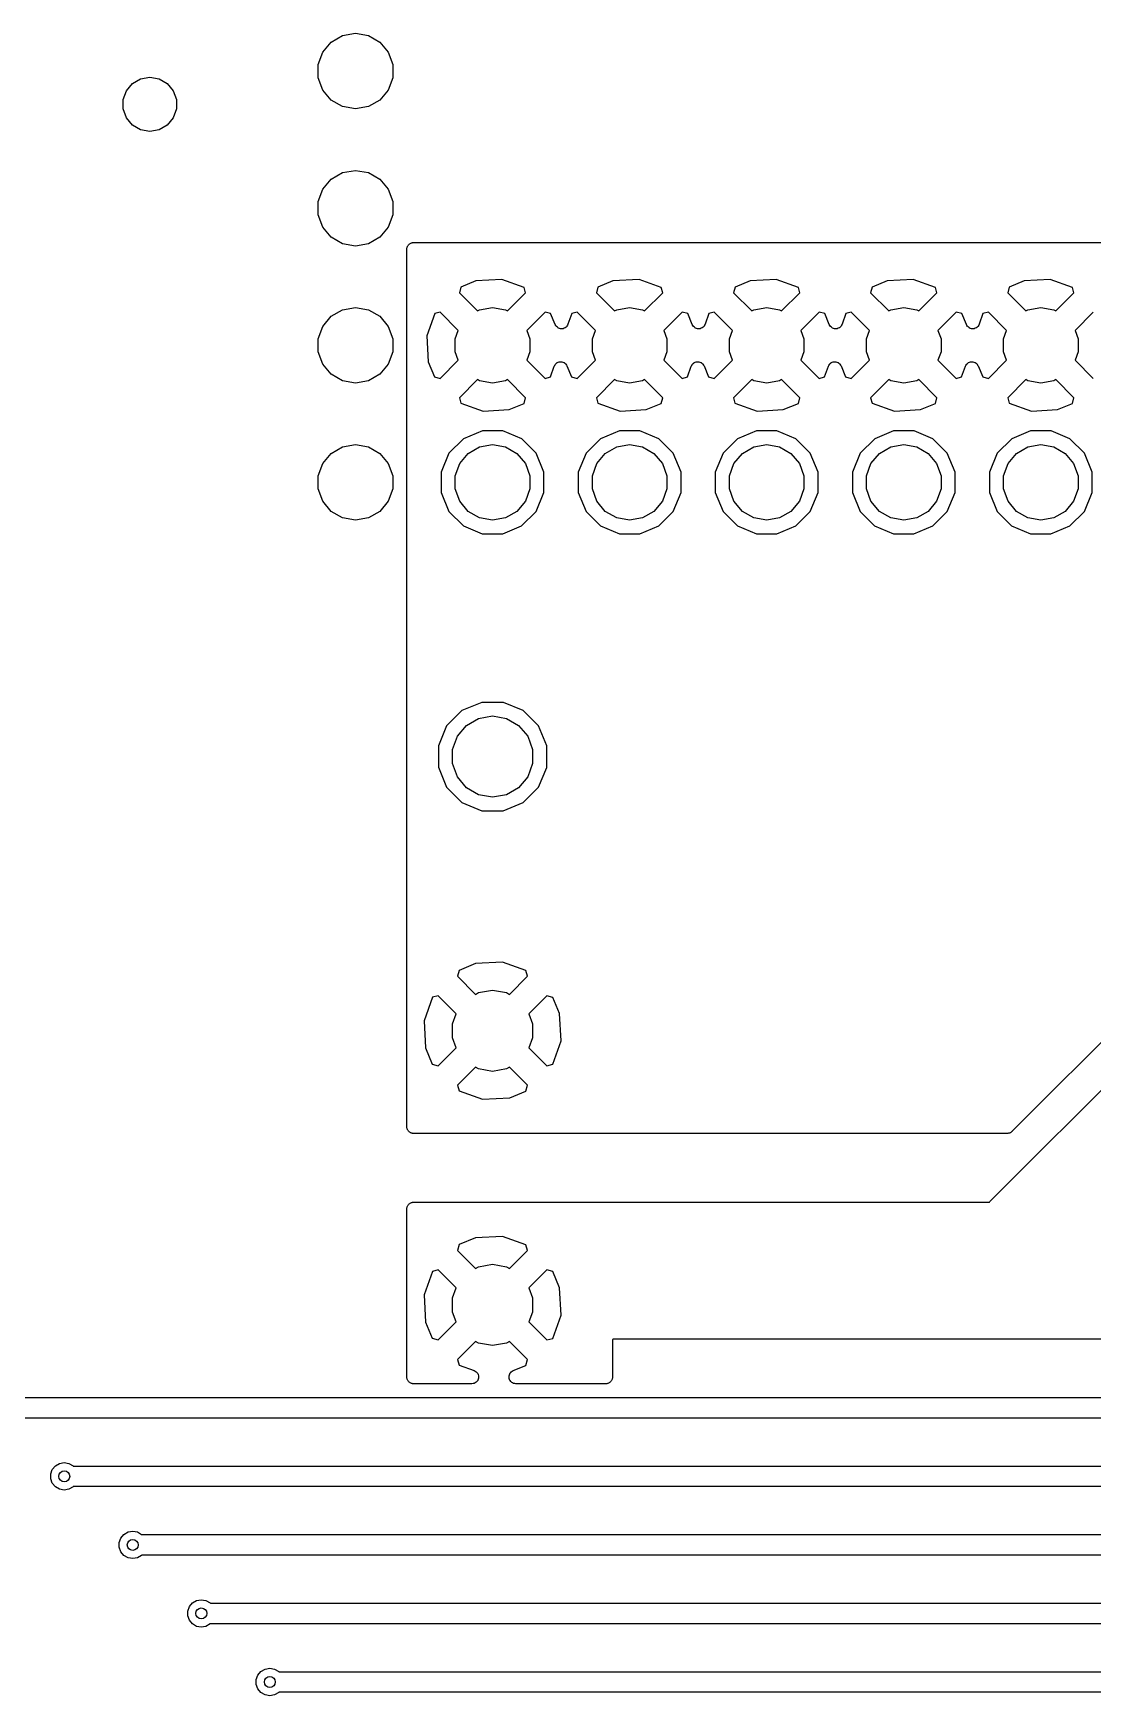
# Model space of a CAD drawing. Extents: x 25 to 346, y -457 to -16.
# Drawn here: x 184.85 to 204.48, y -405.38 to -374.58 of the extents above; entities that cross this region are included whole.
import ezdxf

# ---------------------------------------------------------------- set-up
doc = ezdxf.new("R2010")
doc.units = 0
doc.header["$MEASUREMENT"] = 0
doc.layers.add('BLACK', color=7, linetype='CONTINUOUS')

msp = doc.modelspace()

# ---------------------------------------------------------------- linework, layer by layer
at = {"layer": 'Black'}
for p, q in [((190.21, -374.934), (190.367, -374.748)), ((190.367, -374.748), (190.578, -374.626)), ((190.578, -374.626), (190.817, -374.584)), ((190.817, -374.584), (191.057, -374.626)), ((191.057, -374.626), (191.268, -374.748)), ((191.268, -374.748), (191.425, -374.934)), ((190.127, -375.163), (190.21, -374.934)), ((191.425, -374.934), (191.508, -375.163)), ((186.685, -375.516), (186.836, -375.428)), ((186.836, -375.428), (187.007, -375.398)), ((187.007, -375.398), (187.179, -375.428)), ((187.179, -375.428), (187.33, -375.516)), ((190.127, -375.407), (190.127, -375.163)), ((190.21, -375.636), (190.127, -375.407)), ((191.508, -375.407), (191.425, -375.636)), ((191.508, -375.163), (191.508, -375.407)), ((186.513, -375.813), (186.573, -375.649)), ((186.573, -375.649), (186.685, -375.516)), ((187.33, -375.516), (187.442, -375.649)), ((187.442, -375.649), (187.502, -375.813)), ((190.367, -375.822), (190.21, -375.636)), ((191.425, -375.636), (191.268, -375.822)), ((186.513, -375.987), (186.513, -375.813)), ((186.573, -376.151), (186.513, -375.987)), ((187.502, -375.987), (187.442, -376.151)), ((187.502, -375.813), (187.502, -375.987)), ((190.578, -375.944), (190.367, -375.822)), ((190.817, -375.986), (190.578, -375.944)), ((191.057, -375.944), (190.817, -375.986)), ((191.268, -375.822), (191.057, -375.944)), ((186.685, -376.284), (186.573, -376.151)), ((186.836, -376.372), (186.685, -376.284)), ((187.007, -376.402), (186.836, -376.372)), ((187.179, -376.372), (187.007, -376.402)), ((187.33, -376.284), (187.179, -376.372)), ((187.442, -376.151), (187.33, -376.284)), ((190.21, -377.474), (190.367, -377.288)), ((190.367, -377.288), (190.578, -377.166)), ((190.578, -377.166), (190.817, -377.124)), ((190.817, -377.124), (191.057, -377.166)), ((191.057, -377.166), (191.268, -377.288)), ((191.268, -377.288), (191.425, -377.474)), ((190.127, -377.703), (190.21, -377.474)), ((191.425, -377.474), (191.508, -377.703)), ((190.127, -377.947), (190.127, -377.703)), ((191.508, -377.703), (191.508, -377.947)), ((190.21, -378.176), (190.127, -377.947)), ((190.367, -378.362), (190.21, -378.176)), ((191.425, -378.176), (191.268, -378.362)), ((191.508, -377.947), (191.425, -378.176)), ((190.578, -378.484), (190.367, -378.362)), ((190.817, -378.526), (190.578, -378.484)), ((191.057, -378.484), (190.817, -378.526)), ((191.268, -378.362), (191.057, -378.484)), ((191.776, -378.555), (191.778, -378.544)), ((191.778, -378.544), (191.783, -378.534)), ((191.783, -378.534), (191.787, -378.523)), ((191.787, -378.523), (191.794, -378.515)), ((191.794, -378.515), (191.8, -378.505)), ((191.8, -378.505), (191.808, -378.498)), ((191.808, -378.498), (191.815, -378.49)), ((191.815, -378.49), (191.825, -378.484)), ((191.825, -378.484), (191.833, -378.477)), ((191.833, -378.477), (191.844, -378.473)), ((191.844, -378.473), (191.854, -378.468)), ((191.854, -378.468), (191.865, -378.466)), ((191.865, -378.466), (191.875, -378.462)), ((191.875, -378.462), (191.886, -378.462)), ((191.886, -378.462), (191.897, -378.46)), ((191.897, -378.46), (217.17, -378.46)), ((191.77, -378.587), (191.772, -378.576)), ((191.77, -379.431), (191.77, -378.587)), ((191.772, -378.565), (191.776, -378.555)), ((191.772, -378.576), (191.772, -378.565)), ((193.532, -379.147), (193.049, -379.173)), ((193.945, -379.293), (193.532, -379.147)), ((196.072, -379.147), (195.589, -379.173)), ((196.485, -379.293), (196.072, -379.147)), ((198.612, -379.147), (198.129, -379.173)), ((199.025, -379.293), (198.612, -379.147)), ((201.152, -379.147), (200.669, -379.173)), ((201.565, -379.293), (201.152, -379.147)), ((203.692, -379.147), (203.209, -379.173)), ((204.105, -379.293), (203.692, -379.147)), ((191.77, -380.151), (191.77, -379.431)), ((191.77, -379.431), (191.77, -379.431)), ((192.771, -379.288), (192.744, -379.393)), ((192.744, -379.393), (193.08, -379.728)), ((193.049, -379.173), (192.771, -379.288)), ((193.635, -379.728), (193.971, -379.393)), ((193.971, -379.393), (193.945, -379.293)), ((195.311, -379.288), (195.284, -379.393)), ((195.284, -379.393), (195.62, -379.728)), ((195.589, -379.173), (195.311, -379.288)), ((196.175, -379.728), (196.511, -379.393)), ((196.511, -379.393), (196.485, -379.293)), ((197.851, -379.288), (197.824, -379.393)), ((197.824, -379.393), (198.16, -379.728)), ((198.129, -379.173), (197.851, -379.288)), ((198.715, -379.728), (199.051, -379.393)), ((199.051, -379.393), (199.025, -379.293)), ((200.391, -379.288), (200.364, -379.393)), ((200.364, -379.393), (200.7, -379.728)), ((200.669, -379.173), (200.391, -379.288)), ((201.255, -379.728), (201.591, -379.393)), ((201.591, -379.393), (201.565, -379.293)), ((202.931, -379.288), (202.904, -379.393)), ((202.904, -379.393), (203.24, -379.728)), ((203.209, -379.173), (202.931, -379.288)), ((203.795, -379.728), (204.131, -379.393)), ((204.131, -379.393), (204.105, -379.293)), ((190.367, -379.828), (190.578, -379.706)), ((190.578, -379.706), (190.817, -379.664)), ((190.817, -379.664), (191.057, -379.706)), ((191.057, -379.706), (191.268, -379.828)), ((192.385, -379.752), (192.285, -379.778)), ((192.723, -380.09), (192.385, -379.752)), ((193.08, -379.728), (193.118, -379.706)), ((193.118, -379.706), (193.357, -379.664)), ((193.357, -379.664), (193.597, -379.706)), ((193.597, -379.706), (193.635, -379.728)), ((194.33, -379.752), (193.992, -380.09)), ((194.434, -379.779), (194.33, -379.752)), ((194.925, -379.752), (194.825, -379.778)), ((195.263, -380.09), (194.925, -379.752)), ((195.62, -379.728), (195.658, -379.706)), ((195.658, -379.706), (195.897, -379.664)), ((195.897, -379.664), (196.137, -379.706)), ((196.137, -379.706), (196.175, -379.728)), ((196.87, -379.752), (196.532, -380.09)), ((196.974, -379.779), (196.87, -379.752)), ((197.465, -379.752), (197.365, -379.778)), ((197.803, -380.09), (197.465, -379.752)), ((198.16, -379.728), (198.198, -379.706)), ((198.198, -379.706), (198.438, -379.664)), ((198.438, -379.664), (198.677, -379.706)), ((198.677, -379.706), (198.715, -379.728)), ((199.41, -379.752), (199.072, -380.09)), ((199.514, -379.779), (199.41, -379.752)), ((200.005, -379.752), (199.905, -379.778)), ((200.343, -380.09), (200.005, -379.752)), ((200.7, -379.728), (200.738, -379.706)), ((200.738, -379.706), (200.977, -379.664)), ((200.977, -379.664), (201.217, -379.706)), ((201.217, -379.706), (201.255, -379.728)), ((201.95, -379.752), (201.612, -380.09)), ((202.054, -379.779), (201.95, -379.752)), ((202.545, -379.752), (202.445, -379.778)), ((202.883, -380.09), (202.545, -379.752)), ((203.24, -379.728), (203.278, -379.706)), ((203.278, -379.706), (203.517, -379.664)), ((203.517, -379.664), (203.757, -379.706)), ((203.757, -379.706), (203.795, -379.728)), ((204.49, -379.752), (204.152, -380.09)), ((190.127, -380.243), (190.21, -380.014)), ((190.21, -380.014), (190.367, -379.828)), ((191.268, -379.828), (191.425, -380.014)), ((191.425, -380.014), (191.508, -380.243)), ((192.285, -379.778), (192.14, -380.191)), ((194.518, -379.982), (194.434, -379.779)), ((194.529, -379.999), (194.518, -379.982)), ((194.539, -380.016), (194.529, -379.999)), ((194.541, -380.018), (194.539, -380.016)), ((194.542, -380.019), (194.541, -380.018)), ((194.558, -380.032), (194.542, -380.019)), ((194.573, -380.044), (194.558, -380.032)), ((194.575, -380.045), (194.573, -380.044)), ((194.577, -380.046), (194.575, -380.045)), ((194.596, -380.052), (194.577, -380.046)), ((194.615, -380.059), (194.596, -380.052)), ((194.617, -380.059), (194.615, -380.059)), ((194.619, -380.06), (194.617, -380.059)), ((194.639, -380.059), (194.619, -380.06)), ((194.659, -380.058), (194.639, -380.059)), ((194.661, -380.058), (194.659, -380.058)), ((194.663, -380.058), (194.661, -380.058)), ((194.682, -380.05), (194.663, -380.058)), ((194.7, -380.043), (194.682, -380.05)), ((194.702, -380.042), (194.7, -380.043)), ((194.704, -380.041), (194.702, -380.042)), ((194.719, -380.027), (194.704, -380.041)), ((194.734, -380.014), (194.719, -380.027)), ((194.735, -380.012), (194.734, -380.014)), ((194.736, -380.011), (194.735, -380.012)), ((194.746, -379.993), (194.736, -380.011)), ((194.755, -379.976), (194.746, -379.993)), ((194.825, -379.778), (194.755, -379.976)), ((197.058, -379.982), (196.974, -379.779)), ((197.069, -379.999), (197.058, -379.982)), ((197.079, -380.016), (197.069, -379.999)), ((197.081, -380.018), (197.079, -380.016)), ((197.082, -380.019), (197.081, -380.018)), ((197.098, -380.032), (197.082, -380.019)), ((197.113, -380.044), (197.098, -380.032)), ((197.115, -380.045), (197.113, -380.044)), ((197.117, -380.046), (197.115, -380.045)), ((197.136, -380.052), (197.117, -380.046)), ((197.155, -380.059), (197.136, -380.052)), ((197.157, -380.059), (197.155, -380.059)), ((197.159, -380.06), (197.157, -380.059)), ((197.179, -380.059), (197.159, -380.06)), ((197.199, -380.058), (197.179, -380.059)), ((197.201, -380.058), (197.199, -380.058)), ((197.203, -380.058), (197.201, -380.058)), ((197.222, -380.05), (197.203, -380.058)), ((197.24, -380.043), (197.222, -380.05)), ((197.242, -380.042), (197.24, -380.043)), ((197.244, -380.041), (197.242, -380.042)), ((197.259, -380.027), (197.244, -380.041)), ((197.274, -380.014), (197.259, -380.027)), ((197.275, -380.012), (197.274, -380.014)), ((197.276, -380.011), (197.275, -380.012)), ((197.286, -379.993), (197.276, -380.011)), ((197.295, -379.976), (197.286, -379.993)), ((197.365, -379.778), (197.295, -379.976)), ((199.598, -379.982), (199.514, -379.779)), ((199.609, -379.999), (199.598, -379.982)), ((199.619, -380.016), (199.609, -379.999)), ((199.621, -380.018), (199.619, -380.016)), ((199.622, -380.019), (199.621, -380.018)), ((199.638, -380.032), (199.622, -380.019)), ((199.653, -380.044), (199.638, -380.032)), ((199.655, -380.045), (199.653, -380.044)), ((199.657, -380.046), (199.655, -380.045)), ((199.676, -380.052), (199.657, -380.046)), ((199.695, -380.059), (199.676, -380.052)), ((199.697, -380.059), (199.695, -380.059)), ((199.699, -380.06), (199.697, -380.059)), ((199.719, -380.059), (199.699, -380.06)), ((199.739, -380.058), (199.719, -380.059)), ((199.741, -380.058), (199.739, -380.058)), ((199.743, -380.058), (199.741, -380.058)), ((199.762, -380.05), (199.743, -380.058)), ((199.78, -380.043), (199.762, -380.05)), ((199.782, -380.042), (199.78, -380.043)), ((199.784, -380.041), (199.782, -380.042)), ((199.799, -380.027), (199.784, -380.041)), ((199.814, -380.014), (199.799, -380.027)), ((199.815, -380.012), (199.814, -380.014)), ((199.816, -380.011), (199.815, -380.012)), ((199.826, -379.993), (199.816, -380.011)), ((199.835, -379.976), (199.826, -379.993)), ((199.905, -379.778), (199.835, -379.976)), ((202.138, -379.982), (202.054, -379.779)), ((202.149, -379.999), (202.138, -379.982)), ((202.159, -380.016), (202.149, -379.999)), ((202.161, -380.018), (202.159, -380.016)), ((202.162, -380.019), (202.161, -380.018)), ((202.178, -380.032), (202.162, -380.019)), ((202.193, -380.044), (202.178, -380.032)), ((202.195, -380.045), (202.193, -380.044)), ((202.197, -380.046), (202.195, -380.045)), ((202.216, -380.052), (202.197, -380.046)), ((202.235, -380.059), (202.216, -380.052)), ((202.237, -380.059), (202.235, -380.059)), ((202.239, -380.06), (202.237, -380.059)), ((202.259, -380.059), (202.239, -380.06)), ((202.279, -380.058), (202.259, -380.059)), ((202.281, -380.058), (202.279, -380.058)), ((202.283, -380.058), (202.281, -380.058)), ((202.302, -380.05), (202.283, -380.058)), ((202.32, -380.043), (202.302, -380.05)), ((202.322, -380.042), (202.32, -380.043)), ((202.324, -380.041), (202.322, -380.042)), ((202.339, -380.027), (202.324, -380.041)), ((202.354, -380.014), (202.339, -380.027)), ((202.355, -380.012), (202.354, -380.014)), ((202.356, -380.011), (202.355, -380.012)), ((202.366, -379.993), (202.356, -380.011)), ((202.375, -379.976), (202.366, -379.993)), ((202.445, -379.778), (202.375, -379.976)), ((190.127, -380.487), (190.127, -380.243)), ((191.508, -380.243), (191.508, -380.487)), ((191.77, -380.152), (191.77, -380.151)), ((191.77, -380.156), (191.77, -380.152)), ((191.77, -380.172), (191.77, -380.156)), ((191.77, -380.156), (191.77, -380.156)), ((191.77, -380.156), (191.77, -380.156)), ((191.77, -380.366), (191.77, -380.172)), ((191.77, -380.172), (191.77, -380.172)), ((191.77, -380.172), (191.77, -380.172)), ((191.77, -381.299), (191.77, -380.366)), ((191.77, -380.366), (191.77, -380.366)), ((191.77, -380.366), (191.77, -380.366)), ((192.14, -380.191), (192.166, -380.674)), ((192.667, -380.243), (192.723, -380.09)), ((192.667, -380.487), (192.667, -380.243)), ((193.992, -380.09), (194.048, -380.243)), ((194.048, -380.243), (194.048, -380.487)), ((195.207, -380.243), (195.263, -380.09)), ((195.207, -380.487), (195.207, -380.243)), ((196.532, -380.09), (196.588, -380.243)), ((196.588, -380.243), (196.588, -380.487)), ((197.747, -380.243), (197.803, -380.09)), ((197.747, -380.487), (197.747, -380.243)), ((199.072, -380.09), (199.128, -380.243)), ((199.128, -380.243), (199.128, -380.487)), ((200.287, -380.243), (200.343, -380.09)), ((200.287, -380.487), (200.287, -380.243)), ((201.612, -380.09), (201.668, -380.243)), ((201.668, -380.243), (201.668, -380.487)), ((202.827, -380.243), (202.883, -380.09)), ((202.827, -380.487), (202.827, -380.243)), ((204.152, -380.09), (204.208, -380.243)), ((204.208, -380.243), (204.208, -380.487)), ((190.21, -380.716), (190.127, -380.487)), ((191.508, -380.487), (191.425, -380.716)), ((192.166, -380.674), (192.281, -380.951)), ((192.385, -380.978), (192.723, -380.64)), ((192.723, -380.64), (192.667, -380.487)), ((194.048, -380.487), (193.992, -380.64)), ((193.992, -380.64), (194.33, -380.978)), ((194.536, -380.703), (194.551, -380.689)), ((194.551, -380.689), (194.553, -380.688)), ((194.553, -380.688), (194.555, -380.687)), ((194.555, -380.687), (194.573, -380.68)), ((194.573, -380.68), (194.592, -380.672)), ((194.592, -380.672), (194.594, -380.672)), ((194.594, -380.672), (194.596, -380.672)), ((194.596, -380.672), (194.616, -380.671)), ((194.616, -380.671), (194.636, -380.67)), ((194.636, -380.67), (194.638, -380.671)), ((194.638, -380.671), (194.64, -380.671)), ((194.64, -380.671), (194.659, -380.678)), ((194.659, -380.678), (194.678, -380.684)), ((194.678, -380.684), (194.68, -380.685)), ((194.68, -380.685), (194.682, -380.686)), ((194.682, -380.686), (194.697, -380.698)), ((194.697, -380.698), (194.713, -380.711)), ((194.925, -380.978), (195.263, -380.64)), ((195.263, -380.64), (195.207, -380.487)), ((196.588, -380.487), (196.532, -380.64)), ((196.532, -380.64), (196.87, -380.978)), ((197.076, -380.703), (197.091, -380.689)), ((197.091, -380.689), (197.093, -380.688)), ((197.093, -380.688), (197.095, -380.687)), ((197.095, -380.687), (197.113, -380.68)), ((197.113, -380.68), (197.132, -380.672)), ((197.132, -380.672), (197.134, -380.672)), ((197.134, -380.672), (197.136, -380.672)), ((197.136, -380.672), (197.156, -380.671)), ((197.156, -380.671), (197.176, -380.67)), ((197.176, -380.67), (197.178, -380.671)), ((197.178, -380.671), (197.18, -380.671)), ((197.18, -380.671), (197.199, -380.678)), ((197.199, -380.678), (197.218, -380.684)), ((197.218, -380.684), (197.22, -380.685)), ((197.22, -380.685), (197.222, -380.686)), ((197.222, -380.686), (197.237, -380.698)), ((197.237, -380.698), (197.253, -380.711)), ((197.465, -380.978), (197.803, -380.64)), ((197.803, -380.64), (197.747, -380.487)), ((199.128, -380.487), (199.072, -380.64)), ((199.072, -380.64), (199.41, -380.978)), ((199.616, -380.703), (199.631, -380.689)), ((199.631, -380.689), (199.633, -380.688)), ((199.633, -380.688), (199.635, -380.687)), ((199.635, -380.687), (199.653, -380.68)), ((199.653, -380.68), (199.672, -380.672)), ((199.672, -380.672), (199.674, -380.672)), ((199.674, -380.672), (199.676, -380.672)), ((199.676, -380.672), (199.696, -380.671)), ((199.696, -380.671), (199.716, -380.67)), ((199.716, -380.67), (199.718, -380.671)), ((199.718, -380.671), (199.72, -380.671)), ((199.72, -380.671), (199.739, -380.678)), ((199.739, -380.678), (199.758, -380.684)), ((199.758, -380.684), (199.76, -380.685)), ((199.76, -380.685), (199.762, -380.686)), ((199.762, -380.686), (199.777, -380.698)), ((199.777, -380.698), (199.793, -380.711)), ((200.005, -380.978), (200.343, -380.64)), ((200.343, -380.64), (200.287, -380.487)), ((201.668, -380.487), (201.612, -380.64)), ((201.612, -380.64), (201.95, -380.978)), ((202.156, -380.703), (202.171, -380.689)), ((202.171, -380.689), (202.173, -380.688)), ((202.173, -380.688), (202.175, -380.687)), ((202.175, -380.687), (202.193, -380.68)), ((202.193, -380.68), (202.212, -380.672)), ((202.212, -380.672), (202.214, -380.672)), ((202.214, -380.672), (202.216, -380.672)), ((202.216, -380.672), (202.236, -380.671)), ((202.236, -380.671), (202.256, -380.67)), ((202.256, -380.67), (202.258, -380.671)), ((202.258, -380.671), (202.26, -380.671)), ((202.26, -380.671), (202.279, -380.678)), ((202.279, -380.678), (202.298, -380.684)), ((202.298, -380.684), (202.3, -380.685)), ((202.3, -380.685), (202.302, -380.686)), ((202.302, -380.686), (202.317, -380.698)), ((202.317, -380.698), (202.333, -380.711)), ((202.545, -380.978), (202.883, -380.64)), ((202.883, -380.64), (202.827, -380.487)), ((204.208, -380.487), (204.152, -380.64)), ((204.152, -380.64), (204.49, -380.978)), ((190.367, -380.902), (190.21, -380.716)), ((190.578, -381.024), (190.367, -380.902)), ((191.268, -380.902), (191.057, -381.024)), ((191.425, -380.716), (191.268, -380.902)), ((192.281, -380.951), (192.385, -380.978)), ((193.08, -381.002), (192.744, -381.337)), ((193.118, -381.024), (193.08, -381.002)), ((193.635, -381.002), (193.597, -381.024)), ((193.971, -381.337), (193.635, -381.002)), ((194.33, -380.978), (194.43, -380.952)), ((194.43, -380.952), (194.5, -380.754)), ((194.5, -380.754), (194.509, -380.737)), ((194.509, -380.737), (194.519, -380.719)), ((194.519, -380.719), (194.52, -380.718)), ((194.52, -380.718), (194.521, -380.716)), ((194.521, -380.716), (194.536, -380.703)), ((194.713, -380.711), (194.714, -380.712)), ((194.714, -380.712), (194.716, -380.714)), ((194.716, -380.714), (194.726, -380.731)), ((194.726, -380.731), (194.737, -380.748)), ((194.737, -380.748), (194.821, -380.951)), ((194.821, -380.951), (194.925, -380.978)), ((195.62, -381.002), (195.284, -381.337)), ((195.658, -381.024), (195.62, -381.002)), ((196.175, -381.002), (196.137, -381.024)), ((196.511, -381.337), (196.175, -381.002)), ((196.87, -380.978), (196.97, -380.952)), ((196.97, -380.952), (197.04, -380.754)), ((197.04, -380.754), (197.049, -380.737)), ((197.049, -380.737), (197.059, -380.719)), ((197.059, -380.719), (197.06, -380.718)), ((197.06, -380.718), (197.061, -380.716)), ((197.061, -380.716), (197.076, -380.703)), ((197.253, -380.711), (197.254, -380.712)), ((197.254, -380.712), (197.256, -380.714)), ((197.256, -380.714), (197.266, -380.731)), ((197.266, -380.731), (197.277, -380.748)), ((197.277, -380.748), (197.361, -380.951)), ((197.361, -380.951), (197.465, -380.978)), ((198.16, -381.002), (197.824, -381.337)), ((198.198, -381.024), (198.16, -381.002)), ((198.715, -381.002), (198.677, -381.024)), ((199.051, -381.337), (198.715, -381.002)), ((199.41, -380.978), (199.51, -380.952)), ((199.51, -380.952), (199.58, -380.754)), ((199.58, -380.754), (199.589, -380.737)), ((199.589, -380.737), (199.599, -380.719)), ((199.599, -380.719), (199.6, -380.718)), ((199.6, -380.718), (199.601, -380.716)), ((199.601, -380.716), (199.616, -380.703)), ((199.793, -380.711), (199.794, -380.712)), ((199.794, -380.712), (199.796, -380.714)), ((199.796, -380.714), (199.806, -380.731)), ((199.806, -380.731), (199.817, -380.748)), ((199.817, -380.748), (199.901, -380.951)), ((199.901, -380.951), (200.005, -380.978)), ((200.7, -381.002), (200.364, -381.337)), ((200.738, -381.024), (200.7, -381.002)), ((201.255, -381.002), (201.217, -381.024)), ((201.591, -381.337), (201.255, -381.002)), ((201.95, -380.978), (202.05, -380.952)), ((202.05, -380.952), (202.12, -380.754)), ((202.12, -380.754), (202.129, -380.737)), ((202.129, -380.737), (202.139, -380.719)), ((202.139, -380.719), (202.14, -380.718)), ((202.14, -380.718), (202.141, -380.716)), ((202.141, -380.716), (202.156, -380.703)), ((202.333, -380.711), (202.334, -380.712)), ((202.334, -380.712), (202.336, -380.714)), ((202.336, -380.714), (202.346, -380.731)), ((202.346, -380.731), (202.357, -380.748)), ((202.357, -380.748), (202.441, -380.951)), ((202.441, -380.951), (202.545, -380.978)), ((203.24, -381.002), (202.904, -381.337)), ((203.278, -381.024), (203.24, -381.002)), ((203.795, -381.002), (203.757, -381.024)), ((204.131, -381.337), (203.795, -381.002)), ((190.817, -381.066), (190.578, -381.024)), ((191.057, -381.024), (190.817, -381.066)), ((191.77, -382.691), (191.77, -381.299)), ((193.357, -381.066), (193.118, -381.024)), ((193.597, -381.024), (193.357, -381.066)), ((195.897, -381.066), (195.658, -381.024)), ((196.137, -381.024), (195.897, -381.066)), ((198.438, -381.066), (198.198, -381.024)), ((198.677, -381.024), (198.438, -381.066)), ((200.977, -381.066), (200.738, -381.024)), ((201.217, -381.024), (200.977, -381.066)), ((203.517, -381.066), (203.278, -381.024)), ((203.757, -381.024), (203.517, -381.066)), ((192.744, -381.337), (192.77, -381.437)), ((192.77, -381.437), (193.183, -381.583)), ((193.183, -381.583), (193.666, -381.557)), ((193.666, -381.557), (193.944, -381.442)), ((193.944, -381.442), (193.971, -381.337)), ((195.284, -381.337), (195.31, -381.437)), ((195.31, -381.437), (195.723, -381.583)), ((195.723, -381.583), (196.206, -381.557)), ((196.206, -381.557), (196.484, -381.442)), ((196.484, -381.442), (196.511, -381.337)), ((197.824, -381.337), (197.85, -381.437)), ((197.85, -381.437), (198.263, -381.583)), ((198.263, -381.583), (198.746, -381.557)), ((198.746, -381.557), (199.024, -381.442)), ((199.024, -381.442), (199.051, -381.337)), ((200.364, -381.337), (200.39, -381.437)), ((200.39, -381.437), (200.803, -381.583)), ((200.803, -381.583), (201.286, -381.557)), ((201.286, -381.557), (201.564, -381.442)), ((201.564, -381.442), (201.591, -381.337)), ((202.904, -381.337), (202.93, -381.437)), ((202.93, -381.437), (203.343, -381.583)), ((203.343, -381.583), (203.826, -381.557)), ((203.826, -381.557), (204.104, -381.442)), ((204.104, -381.442), (204.131, -381.337)), ((190.578, -382.246), (190.817, -382.204)), ((190.817, -382.204), (191.057, -382.246)), ((192.819, -382.097), (192.55, -382.365)), ((193.169, -381.952), (192.819, -382.097)), ((193.118, -382.246), (193.357, -382.204)), ((193.548, -381.953), (193.169, -381.952)), ((193.357, -382.204), (193.597, -382.246)), ((193.898, -382.098), (193.548, -381.953)), ((194.165, -382.366), (193.898, -382.098)), ((195.359, -382.097), (195.09, -382.365)), ((195.709, -381.952), (195.359, -382.097)), ((195.658, -382.246), (195.897, -382.204)), ((196.088, -381.953), (195.709, -381.952)), ((195.897, -382.204), (196.137, -382.246)), ((196.438, -382.098), (196.088, -381.953)), ((196.705, -382.366), (196.438, -382.098)), ((197.899, -382.097), (197.63, -382.365)), ((198.249, -381.952), (197.899, -382.097)), ((198.198, -382.246), (198.438, -382.204)), ((198.628, -381.953), (198.249, -381.952)), ((198.438, -382.204), (198.677, -382.246)), ((198.978, -382.098), (198.628, -381.953)), ((199.245, -382.366), (198.978, -382.098)), ((200.439, -382.097), (200.17, -382.365)), ((200.789, -381.952), (200.439, -382.097)), ((200.738, -382.246), (200.977, -382.204)), ((201.168, -381.953), (200.789, -381.952)), ((200.977, -382.204), (201.217, -382.246)), ((201.518, -382.098), (201.168, -381.953)), ((201.785, -382.366), (201.518, -382.098)), ((202.979, -382.097), (202.71, -382.365)), ((203.329, -381.952), (202.979, -382.097)), ((203.278, -382.246), (203.517, -382.204)), ((203.708, -381.953), (203.329, -381.952)), ((203.517, -382.204), (203.757, -382.246)), ((204.058, -382.098), (203.708, -381.953)), ((204.325, -382.366), (204.058, -382.098)), ((190.21, -382.554), (190.367, -382.368)), ((190.367, -382.368), (190.578, -382.246)), ((191.057, -382.246), (191.268, -382.368)), ((191.268, -382.368), (191.425, -382.554)), ((192.55, -382.365), (192.405, -382.715)), ((192.75, -382.554), (192.907, -382.368)), ((192.907, -382.368), (193.118, -382.246)), ((193.597, -382.246), (193.808, -382.368)), ((193.808, -382.368), (193.965, -382.554)), ((194.31, -382.716), (194.165, -382.366)), ((195.09, -382.365), (194.945, -382.715)), ((195.29, -382.554), (195.447, -382.368)), ((195.447, -382.368), (195.658, -382.246)), ((196.137, -382.246), (196.348, -382.368)), ((196.348, -382.368), (196.505, -382.554)), ((196.85, -382.716), (196.705, -382.366)), ((197.63, -382.365), (197.485, -382.715)), ((197.83, -382.554), (197.987, -382.368)), ((197.987, -382.368), (198.198, -382.246)), ((198.677, -382.246), (198.888, -382.368)), ((198.888, -382.368), (199.045, -382.554)), ((199.39, -382.716), (199.245, -382.366)), ((200.17, -382.365), (200.025, -382.715)), ((200.37, -382.554), (200.527, -382.368)), ((200.527, -382.368), (200.738, -382.246)), ((201.217, -382.246), (201.428, -382.368)), ((201.428, -382.368), (201.585, -382.554)), ((201.93, -382.716), (201.785, -382.366)), ((202.71, -382.365), (202.565, -382.715)), ((202.91, -382.554), (203.067, -382.368)), ((203.067, -382.368), (203.278, -382.246)), ((203.757, -382.246), (203.968, -382.368)), ((203.968, -382.368), (204.125, -382.554)), ((204.47, -382.716), (204.325, -382.366)), ((190.127, -382.783), (190.21, -382.554)), ((190.127, -383.027), (190.127, -382.783)), ((191.425, -382.554), (191.508, -382.783)), ((191.508, -382.783), (191.508, -383.027)), ((191.77, -382.692), (191.77, -382.691)), ((191.77, -382.696), (191.77, -382.692)), ((191.77, -382.906), (191.77, -382.696)), ((191.77, -382.696), (191.77, -382.696)), ((191.77, -382.696), (191.77, -382.696)), ((192.405, -382.715), (192.405, -383.094)), ((192.667, -382.783), (192.75, -382.554)), ((192.667, -383.027), (192.667, -382.783)), ((193.965, -382.554), (194.048, -382.783)), ((194.048, -382.783), (194.048, -383.027)), ((194.31, -383.095), (194.31, -382.716)), ((194.945, -382.715), (194.945, -383.094)), ((195.207, -382.783), (195.29, -382.554)), ((195.207, -383.027), (195.207, -382.783)), ((196.505, -382.554), (196.588, -382.783)), ((196.588, -382.783), (196.588, -383.027)), ((196.85, -383.095), (196.85, -382.716)), ((197.485, -382.715), (197.485, -383.094)), ((197.747, -382.783), (197.83, -382.554)), ((197.747, -383.027), (197.747, -382.783)), ((199.045, -382.554), (199.128, -382.783)), ((199.128, -382.783), (199.128, -383.027)), ((199.39, -383.095), (199.39, -382.716)), ((200.025, -382.715), (200.025, -383.094)), ((200.287, -382.783), (200.37, -382.554)), ((200.287, -383.027), (200.287, -382.783)), ((201.585, -382.554), (201.668, -382.783)), ((201.668, -382.783), (201.668, -383.027)), ((201.93, -383.095), (201.93, -382.716)), ((202.565, -382.715), (202.565, -383.094)), ((202.827, -382.783), (202.91, -382.554)), ((202.827, -383.027), (202.827, -382.783)), ((204.125, -382.554), (204.208, -382.783)), ((204.208, -382.783), (204.208, -383.027)), ((204.47, -383.095), (204.47, -382.716)), ((190.21, -383.256), (190.127, -383.027)), ((191.508, -383.027), (191.425, -383.256)), ((191.77, -383.119), (191.77, -382.906)), ((191.77, -382.906), (191.77, -382.906)), ((191.77, -382.906), (191.77, -382.906)), ((191.77, -388.209), (191.77, -383.119)), ((192.405, -383.094), (192.55, -383.444)), ((192.75, -383.256), (192.667, -383.027)), ((194.048, -383.027), (193.965, -383.256)), ((194.165, -383.445), (194.31, -383.095)), ((194.945, -383.094), (195.09, -383.444)), ((195.29, -383.256), (195.207, -383.027)), ((196.588, -383.027), (196.505, -383.256)), ((196.705, -383.445), (196.85, -383.095)), ((197.485, -383.094), (197.63, -383.444)), ((197.83, -383.256), (197.747, -383.027)), ((199.128, -383.027), (199.045, -383.256)), ((199.245, -383.445), (199.39, -383.095)), ((200.025, -383.094), (200.17, -383.444)), ((200.37, -383.256), (200.287, -383.027)), ((201.668, -383.027), (201.585, -383.256)), ((201.785, -383.445), (201.93, -383.095)), ((202.565, -383.094), (202.71, -383.444)), ((202.91, -383.256), (202.827, -383.027)), ((204.208, -383.027), (204.125, -383.256)), ((204.325, -383.445), (204.47, -383.095)), ((190.367, -383.442), (190.21, -383.256)), ((190.578, -383.564), (190.367, -383.442)), ((191.268, -383.442), (191.057, -383.564)), ((191.425, -383.256), (191.268, -383.442)), ((192.55, -383.444), (192.817, -383.712)), ((192.907, -383.442), (192.75, -383.256)), ((193.118, -383.564), (192.907, -383.442)), ((193.808, -383.442), (193.597, -383.564)), ((193.965, -383.256), (193.808, -383.442)), ((193.896, -383.713), (194.165, -383.445)), ((195.09, -383.444), (195.357, -383.712)), ((195.447, -383.442), (195.29, -383.256)), ((195.658, -383.564), (195.447, -383.442)), ((196.348, -383.442), (196.137, -383.564)), ((196.505, -383.256), (196.348, -383.442)), ((196.436, -383.713), (196.705, -383.445)), ((197.63, -383.444), (197.897, -383.712)), ((197.987, -383.442), (197.83, -383.256)), ((198.198, -383.564), (197.987, -383.442)), ((198.888, -383.442), (198.677, -383.564)), ((199.045, -383.256), (198.888, -383.442)), ((198.976, -383.713), (199.245, -383.445)), ((200.17, -383.444), (200.437, -383.712)), ((200.527, -383.442), (200.37, -383.256)), ((200.738, -383.564), (200.527, -383.442)), ((201.428, -383.442), (201.217, -383.564)), ((201.585, -383.256), (201.428, -383.442)), ((201.516, -383.713), (201.785, -383.445)), ((202.71, -383.444), (202.977, -383.712)), ((203.067, -383.442), (202.91, -383.256)), ((203.278, -383.564), (203.067, -383.442)), ((203.968, -383.442), (203.757, -383.564)), ((204.125, -383.256), (203.968, -383.442)), ((204.056, -383.713), (204.325, -383.445)), ((190.817, -383.606), (190.578, -383.564)), ((191.057, -383.564), (190.817, -383.606)), ((192.817, -383.712), (193.167, -383.857)), ((193.357, -383.606), (193.118, -383.564)), ((193.597, -383.564), (193.357, -383.606)), ((193.546, -383.858), (193.896, -383.713)), ((195.357, -383.712), (195.707, -383.857)), ((195.897, -383.606), (195.658, -383.564)), ((196.137, -383.564), (195.897, -383.606)), ((196.086, -383.858), (196.436, -383.713)), ((197.897, -383.712), (198.247, -383.857)), ((198.438, -383.606), (198.198, -383.564)), ((198.677, -383.564), (198.438, -383.606)), ((198.626, -383.858), (198.976, -383.713)), ((200.437, -383.712), (200.787, -383.857)), ((200.977, -383.606), (200.738, -383.564)), ((201.217, -383.564), (200.977, -383.606)), ((201.166, -383.858), (201.516, -383.713)), ((202.574, -396.231), (215.295, -383.51)), ((202.977, -383.712), (203.327, -383.857)), ((203.517, -383.606), (203.278, -383.564)), ((203.757, -383.564), (203.517, -383.606)), ((203.706, -383.858), (204.056, -383.713)), ((193.167, -383.857), (193.546, -383.858)), ((195.707, -383.857), (196.086, -383.858)), ((198.247, -383.857), (198.626, -383.858)), ((200.787, -383.857), (201.166, -383.858)), ((213.842, -384.074), (202.983, -394.933)), ((203.327, -383.857), (203.706, -383.858)), ((192.79, -387.133), (192.507, -387.416)), ((193.159, -386.981), (192.79, -387.133)), ((193.558, -386.981), (193.159, -386.981)), ((193.927, -387.134), (193.558, -386.981)), ((194.209, -387.417), (193.927, -387.134)), ((192.507, -387.416), (192.354, -387.784)), ((192.706, -387.609), (192.874, -387.408)), ((192.874, -387.408), (193.1, -387.278)), ((193.1, -387.278), (193.357, -387.232)), ((193.357, -387.232), (193.615, -387.278)), ((193.615, -387.278), (193.841, -387.408)), ((193.841, -387.408), (194.01, -387.609)), ((194.362, -387.786), (194.209, -387.417)), ((192.354, -387.784), (192.353, -388.184)), ((192.616, -387.854), (192.706, -387.609)), ((194.01, -387.609), (194.099, -387.854)), ((192.616, -388.116), (192.616, -387.854)), ((194.099, -387.854), (194.099, -388.116)), ((194.361, -388.186), (194.362, -387.786)), ((191.77, -392.093), (191.77, -388.209)), ((192.353, -388.184), (192.506, -388.553)), ((192.706, -388.361), (192.616, -388.116)), ((192.874, -388.562), (192.706, -388.361)), ((194.01, -388.361), (193.841, -388.562)), ((194.099, -388.116), (194.01, -388.361)), ((194.208, -388.554), (194.361, -388.186)), ((192.506, -388.553), (192.788, -388.836)), ((193.1, -388.692), (192.874, -388.562)), ((193.357, -388.738), (193.1, -388.692)), ((193.615, -388.692), (193.357, -388.738)), ((193.841, -388.562), (193.615, -388.692)), ((193.925, -388.837), (194.208, -388.554)), ((192.788, -388.836), (193.157, -388.989)), ((193.157, -388.989), (193.556, -388.989)), ((193.556, -388.989), (193.925, -388.837)), ((191.77, -392.86), (191.77, -392.093)), ((192.739, -391.946), (192.708, -392.056)), ((192.708, -392.056), (193.042, -392.391)), ((193.04, -391.821), (192.739, -391.946)), ((193.544, -391.796), (193.04, -391.821)), ((193.977, -391.95), (193.544, -391.796)), ((193.673, -392.391), (194.007, -392.056)), ((194.007, -392.056), (193.977, -391.95)), ((193.042, -392.391), (193.1, -392.358)), ((193.1, -392.358), (193.357, -392.312)), ((193.357, -392.312), (193.615, -392.358)), ((193.615, -392.358), (193.673, -392.391)), ((192.243, -392.445), (192.088, -392.879)), ((192.349, -392.416), (192.243, -392.445)), ((192.683, -392.75), (192.349, -392.416)), ((194.366, -392.416), (194.032, -392.75)), ((194.476, -392.447), (194.366, -392.416)), ((194.601, -392.748), (194.476, -392.447)), ((191.77, -394.037), (191.77, -392.86)), ((192.088, -392.879), (192.114, -393.382)), ((192.616, -392.934), (192.683, -392.75)), ((192.616, -393.196), (192.616, -392.934)), ((194.032, -392.75), (194.099, -392.934)), ((194.099, -392.934), (194.099, -393.196)), ((194.627, -393.251), (194.601, -392.748)), ((192.683, -393.38), (192.616, -393.196)), ((194.099, -393.196), (194.032, -393.38)), ((194.472, -393.685), (194.627, -393.251)), ((192.114, -393.382), (192.239, -393.683)), ((192.349, -393.714), (192.683, -393.38)), ((194.032, -393.38), (194.366, -393.714)), ((192.239, -393.683), (192.349, -393.714)), ((193.042, -393.739), (192.708, -394.074)), ((193.1, -393.772), (193.042, -393.739)), ((193.357, -393.818), (193.1, -393.772)), ((193.615, -393.772), (193.357, -393.818)), ((193.673, -393.739), (193.615, -393.772)), ((194.007, -394.074), (193.673, -393.739)), ((194.366, -393.714), (194.472, -393.685)), ((191.77, -394.843), (191.77, -394.037)), ((192.708, -394.074), (192.738, -394.18)), ((192.738, -394.18), (193.171, -394.334)), ((193.675, -394.309), (193.976, -394.184)), ((193.976, -394.184), (194.007, -394.074)), ((193.171, -394.334), (193.675, -394.309)), ((191.772, -394.854), (191.77, -394.843)), ((191.772, -394.865), (191.772, -394.854)), ((191.776, -394.875), (191.772, -394.865)), ((191.778, -394.886), (191.776, -394.875)), ((191.783, -394.896), (191.778, -394.886)), ((191.787, -394.906), (191.783, -394.896)), ((191.794, -394.915), (191.787, -394.906)), ((191.8, -394.925), (191.794, -394.915)), ((191.808, -394.932), (191.8, -394.925)), ((191.815, -394.94), (191.808, -394.932)), ((191.825, -394.946), (191.815, -394.94)), ((191.833, -394.953), (191.825, -394.946)), ((191.844, -394.957), (191.833, -394.953)), ((191.854, -394.962), (191.844, -394.957)), ((191.865, -394.964), (191.854, -394.962)), ((191.875, -394.968), (191.865, -394.964)), ((191.886, -394.968), (191.875, -394.968)), ((191.897, -394.97), (191.886, -394.968)), ((202.893, -394.97), (191.897, -394.97)), ((202.899, -394.969), (202.893, -394.97)), ((202.904, -394.97), (202.899, -394.969)), ((202.92, -394.965), (202.904, -394.97)), ((202.937, -394.962), (202.92, -394.965)), ((202.942, -394.96), (202.937, -394.962)), ((202.947, -394.958), (202.942, -394.96)), ((202.961, -394.949), (202.947, -394.958)), ((202.975, -394.94), (202.961, -394.949)), ((202.979, -394.936), (202.975, -394.94)), ((202.983, -394.933), (202.979, -394.936)), ((191.77, -396.367), (191.772, -396.356)), ((191.77, -397.173), (191.77, -396.367)), ((191.772, -396.345), (191.776, -396.335)), ((191.772, -396.356), (191.772, -396.345)), ((191.776, -396.335), (191.778, -396.324)), ((191.778, -396.324), (191.783, -396.314)), ((191.783, -396.314), (191.787, -396.303)), ((191.787, -396.303), (191.794, -396.295)), ((191.794, -396.295), (191.8, -396.285)), ((191.8, -396.285), (191.808, -396.278)), ((191.808, -396.278), (191.815, -396.27)), ((191.815, -396.27), (191.825, -396.264)), ((191.825, -396.264), (191.833, -396.257)), ((191.833, -396.257), (191.844, -396.253)), ((191.844, -396.253), (191.854, -396.248)), ((191.854, -396.248), (191.865, -396.246)), ((191.865, -396.246), (191.875, -396.242)), ((191.875, -396.242), (191.886, -396.242)), ((191.886, -396.242), (191.897, -396.24)), ((191.897, -396.24), (202.552, -396.24)), ((202.552, -396.24), (202.564, -396.238)), ((202.564, -396.238), (202.574, -396.231)), ((193.04, -396.901), (192.739, -397.026)), ((193.544, -396.876), (193.04, -396.901)), ((193.977, -397.03), (193.544, -396.876)), ((191.77, -397.94), (191.77, -397.173)), ((192.739, -397.026), (192.708, -397.136)), ((192.708, -397.136), (193.042, -397.471)), ((193.673, -397.471), (194.007, -397.136)), ((194.007, -397.136), (193.977, -397.03)), ((192.243, -397.525), (192.088, -397.959)), ((192.349, -397.496), (192.243, -397.525)), ((192.683, -397.83), (192.349, -397.496)), ((193.042, -397.471), (193.1, -397.438)), ((193.1, -397.438), (193.357, -397.392)), ((193.357, -397.392), (193.615, -397.438)), ((193.615, -397.438), (193.673, -397.471)), ((194.366, -397.496), (194.032, -397.83)), ((194.476, -397.527), (194.366, -397.496)), ((194.601, -397.828), (194.476, -397.527)), ((191.77, -399.478), (191.77, -397.94)), ((192.616, -398.014), (192.683, -397.83)), ((194.032, -397.83), (194.099, -398.014)), ((194.627, -398.331), (194.601, -397.828)), ((192.088, -397.959), (192.114, -398.462)), ((192.616, -398.276), (192.616, -398.014)), ((194.099, -398.014), (194.099, -398.276)), ((192.114, -398.462), (192.239, -398.763)), ((192.349, -398.794), (192.683, -398.46)), ((192.683, -398.46), (192.616, -398.276)), ((194.099, -398.276), (194.032, -398.46)), ((194.032, -398.46), (194.366, -398.794)), ((194.472, -398.765), (194.627, -398.331)), ((192.239, -398.763), (192.349, -398.794)), ((193.042, -398.819), (192.708, -399.154)), ((193.1, -398.852), (193.042, -398.819)), ((193.357, -398.898), (193.1, -398.852)), ((193.615, -398.852), (193.357, -398.898)), ((193.673, -398.819), (193.615, -398.852)), ((194.007, -399.154), (193.673, -398.819)), ((194.366, -398.794), (194.472, -398.765)), ((195.582, -398.782), (195.58, -398.792)), ((195.58, -398.792), (195.58, -399.478)), ((195.593, -398.78), (195.582, -398.782)), ((209.497, -398.78), (195.593, -398.78)), ((192.708, -399.154), (192.738, -399.26)), ((193.976, -399.264), (194.007, -399.154)), ((191.772, -399.489), (191.77, -399.478)), ((192.738, -399.26), (193.016, -399.359)), ((193.016, -399.359), (193.017, -399.359)), ((193.017, -399.359), (193.017, -399.359)), ((193.017, -399.359), (193.036, -399.37)), ((193.036, -399.37), (193.055, -399.381)), ((193.055, -399.381), (193.055, -399.381)), ((193.055, -399.381), (193.055, -399.381)), ((193.055, -399.381), (193.069, -399.398)), ((193.069, -399.398), (193.083, -399.414)), ((193.083, -399.414), (193.083, -399.415)), ((193.083, -399.415), (193.084, -399.415)), ((193.084, -399.415), (193.091, -399.435)), ((193.091, -399.435), (193.099, -399.456)), ((193.099, -399.456), (193.099, -399.456)), ((193.099, -399.456), (193.099, -399.456)), ((193.099, -399.456), (193.099, -399.478)), ((193.099, -399.478), (193.099, -399.5)), ((193.663, -399.462), (193.664, -399.459)), ((193.664, -399.481), (193.663, -399.462)), ((193.664, -399.456), (193.671, -399.438)), ((193.664, -399.459), (193.664, -399.456)), ((193.664, -399.501), (193.664, -399.481)), ((193.671, -399.438), (193.677, -399.42)), ((193.677, -399.42), (193.678, -399.418)), ((193.678, -399.418), (193.679, -399.415)), ((193.679, -399.415), (193.692, -399.4)), ((193.692, -399.4), (193.703, -399.385)), ((193.703, -399.385), (193.706, -399.383)), ((193.706, -399.383), (193.708, -399.381)), ((193.708, -399.381), (193.724, -399.372)), ((193.724, -399.372), (193.741, -399.361)), ((193.741, -399.361), (193.976, -399.264)), ((195.58, -399.478), (195.578, -399.489)), ((191.772, -399.501), (191.772, -399.489)), ((191.776, -399.511), (191.772, -399.501)), ((191.778, -399.522), (191.776, -399.511)), ((191.783, -399.532), (191.778, -399.522)), ((191.787, -399.542), (191.783, -399.532)), ((191.794, -399.551), (191.787, -399.542)), ((191.8, -399.56), (191.794, -399.551)), ((191.808, -399.567), (191.8, -399.56)), ((191.815, -399.576), (191.808, -399.567)), ((191.825, -399.581), (191.815, -399.576)), ((191.833, -399.588), (191.825, -399.581)), ((191.844, -399.592), (191.833, -399.588)), ((191.854, -399.598), (191.844, -399.592)), ((191.865, -399.6), (191.854, -399.598)), ((191.875, -399.604), (191.865, -399.6)), ((191.886, -399.604), (191.875, -399.604)), ((191.897, -399.606), (191.886, -399.604)), ((192.974, -399.606), (191.897, -399.606)), ((192.975, -399.605), (192.974, -399.605)), ((192.974, -399.605), (192.974, -399.606)), ((192.996, -399.602), (192.975, -399.605)), ((193.017, -399.598), (192.996, -399.602)), ((193.018, -399.598), (193.017, -399.598)), ((193.037, -399.587), (193.018, -399.598)), ((193.018, -399.598), (193.018, -399.598)), ((193.055, -399.576), (193.037, -399.587)), ((193.056, -399.575), (193.055, -399.576)), ((193.07, -399.559), (193.056, -399.575)), ((193.056, -399.575), (193.056, -399.575)), ((193.084, -399.542), (193.07, -399.559)), ((193.091, -399.521), (193.084, -399.541)), ((193.084, -399.541), (193.084, -399.542)), ((193.084, -399.542), (193.084, -399.542)), ((193.099, -399.501), (193.091, -399.521)), ((193.099, -399.5), (193.099, -399.5)), ((193.099, -399.5), (193.099, -399.501)), ((193.665, -399.503), (193.664, -399.501)), ((193.665, -399.506), (193.665, -399.503)), ((193.673, -399.524), (193.665, -399.506)), ((193.679, -399.542), (193.673, -399.524)), ((193.681, -399.544), (193.679, -399.542)), ((193.682, -399.547), (193.681, -399.544)), ((193.695, -399.561), (193.682, -399.547)), ((193.708, -399.576), (193.695, -399.561)), ((193.71, -399.577), (193.708, -399.576)), ((193.712, -399.579), (193.71, -399.577)), ((193.729, -399.588), (193.712, -399.579)), ((193.746, -399.598), (193.729, -399.588)), ((193.749, -399.598), (193.746, -399.598)), ((193.751, -399.6), (193.749, -399.598)), ((193.77, -399.602), (193.751, -399.6)), ((193.789, -399.606), (193.77, -399.602)), ((195.453, -399.606), (193.789, -399.606)), ((195.464, -399.604), (195.453, -399.606)), ((195.475, -399.604), (195.464, -399.604)), ((195.485, -399.6), (195.475, -399.604)), ((195.496, -399.598), (195.485, -399.6)), ((195.506, -399.592), (195.496, -399.598)), ((195.516, -399.588), (195.506, -399.592)), ((195.525, -399.581), (195.516, -399.588)), ((195.535, -399.576), (195.525, -399.581)), ((195.542, -399.567), (195.535, -399.576)), ((195.55, -399.56), (195.542, -399.567)), ((195.556, -399.551), (195.55, -399.56)), ((195.563, -399.542), (195.556, -399.551)), ((195.567, -399.532), (195.563, -399.542)), ((195.572, -399.522), (195.567, -399.532)), ((195.574, -399.511), (195.572, -399.522)), ((195.578, -399.501), (195.574, -399.511)), ((195.578, -399.489), (195.578, -399.501)), ((184.318, -399.859), (243.672, -399.859)), ((243.672, -400.24), (184.318, -400.24)), ((185.169, -401.276), (185.199, -401.193)), ((185.169, -401.364), (185.169, -401.276)), ((185.199, -401.193), (185.256, -401.125)), ((185.256, -401.125), (185.333, -401.08)), ((185.333, -401.08), (185.42, -401.065)), ((185.42, -401.065), (185.507, -401.08)), ((185.507, -401.08), (185.584, -401.125)), ((185.584, -401.125), (185.588, -401.13)), ((185.588, -401.13), (242.402, -401.13)), ((185.199, -401.447), (185.169, -401.364)), ((185.256, -401.515), (185.199, -401.447)), ((185.333, -401.56), (185.256, -401.515)), ((185.42, -401.575), (185.333, -401.56)), ((185.507, -401.56), (185.42, -401.575)), ((185.584, -401.515), (185.507, -401.56)), ((185.588, -401.51), (185.584, -401.515)), ((242.402, -401.51), (185.588, -401.51)), ((186.439, -402.546), (186.469, -402.463)), ((186.439, -402.634), (186.439, -402.546)), ((186.469, -402.463), (186.526, -402.395)), ((186.526, -402.395), (186.603, -402.35)), ((186.603, -402.35), (186.69, -402.335)), ((186.69, -402.335), (186.777, -402.35)), ((186.777, -402.35), (186.854, -402.395)), ((186.854, -402.395), (186.858, -402.399)), ((186.858, -402.399), (241.132, -402.399)), ((186.469, -402.717), (186.439, -402.634)), ((186.526, -402.785), (186.469, -402.717)), ((186.603, -402.83), (186.526, -402.785)), ((186.69, -402.845), (186.603, -402.83)), ((186.777, -402.83), (186.69, -402.845)), ((186.854, -402.785), (186.777, -402.83)), ((186.858, -402.78), (186.854, -402.785)), ((241.132, -402.78), (186.858, -402.78)), ((187.709, -403.816), (187.739, -403.733)), ((187.739, -403.733), (187.796, -403.665)), ((187.796, -403.665), (187.873, -403.62)), ((187.873, -403.62), (187.96, -403.605)), ((187.96, -403.605), (188.047, -403.62)), ((188.047, -403.62), (188.124, -403.665)), ((188.124, -403.665), (188.128, -403.669)), ((188.128, -403.669), (239.862, -403.669)), ((187.709, -403.904), (187.709, -403.816)), ((187.739, -403.987), (187.709, -403.904)), ((187.796, -404.055), (187.739, -403.987)), ((187.873, -404.1), (187.796, -404.055)), ((187.96, -404.115), (187.873, -404.1)), ((188.047, -404.1), (187.96, -404.115)), ((188.124, -404.055), (188.047, -404.1)), ((188.128, -404.05), (188.124, -404.055)), ((239.862, -404.05), (188.128, -404.05)), ((188.979, -405.086), (189.009, -405.003)), ((189.009, -405.003), (189.066, -404.935)), ((189.066, -404.935), (189.143, -404.89)), ((189.143, -404.89), (189.23, -404.875)), ((189.23, -404.875), (189.317, -404.89)), ((189.317, -404.89), (189.394, -404.935)), ((189.394, -404.935), (189.398, -404.94)), ((189.398, -404.94), (238.592, -404.94)), ((188.979, -405.174), (188.979, -405.086)), ((189.009, -405.257), (188.979, -405.174)), ((189.066, -405.325), (189.009, -405.257)), ((189.143, -405.37), (189.066, -405.325)), ((189.394, -405.325), (189.317, -405.37)), ((189.398, -405.32), (189.394, -405.325)), ((238.592, -405.32), (189.398, -405.32)), ((189.23, -405.385), (189.143, -405.37)), ((189.317, -405.37), (189.23, -405.385))]:
    msp.add_line(p, q, dxfattribs=at)
for centre in [(185.42, -401.32), (186.69, -402.59), (187.96, -403.86), (189.23, -405.13)]:
    msp.add_circle(centre, 0.1016, dxfattribs=at)

doc.saveas('drawing.dxf')
